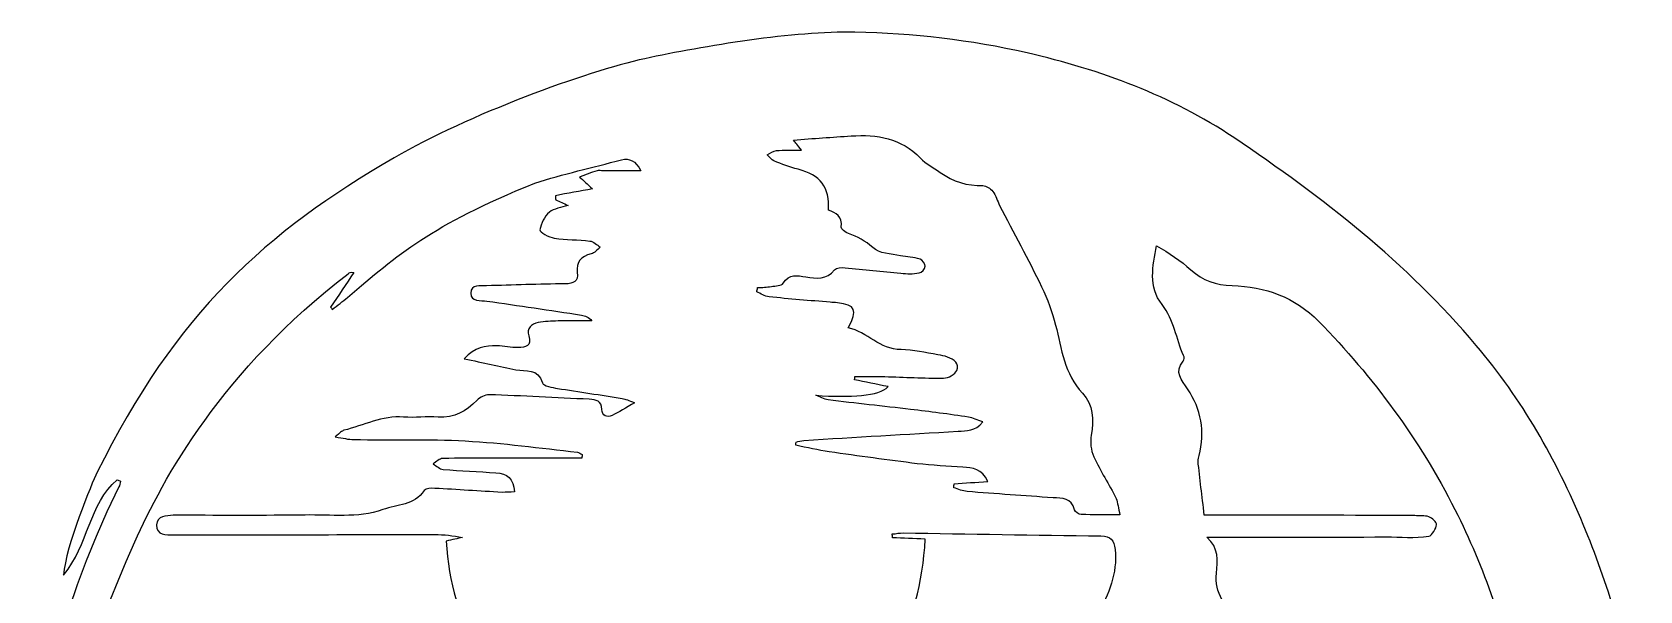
# Model space of a CAD drawing. Header units: millimetres. Extents: x 0 to 210, y -216 to -2.
# Drawn here: x 0.2 to 206.1, y -73.7 to -2.1 of the extents above; entities that cross this region are included whole.
import ezdxf

# ---------------------------------------------------------------- set-up
doc = ezdxf.new("R2010")
doc.units = ezdxf.units.MM
doc.layers.get('0').update_dxf_attribs({"linetype": 'CONTINUOUS'})

msp = doc.modelspace()

# ---------------------------------------------------------------- linework, layer by layer
for points in [[(105.61, -2.15), (97.89, -1.96), (86.27, -3.91), (78.69, -5.53)], [(127.67, -4.79), (120.43, -3.14), (113.07, -2.29), (105.61, -2.15)], [(78.69, -5.53), (71.23, -7.15), (56, -12.74), (46.59, -18.21)], [(154.14, -15.64), (146.13, -10.27), (137.08, -6.96), (127.67, -4.79)], [(97.74, -15.94), (100.28, -15.75), (102.7, -15.57), (105.13, -15.42)], [(98.77, -17.26), (98.25, -16.6), (98.03, -16.3), (97.74, -15.94)], [(105.13, -15.42), (108.44, -15.2), (111.53, -15.68), (113.99, -18.25)], [(185.18, -42.23), (176.28, -31.64), (165.47, -23.25), (154.14, -15.64)], [(46.59, -18.21), (30.19, -27.74), (18.65, -38.07), (8.53, -58.55)], [(64.61, -21.45), (68.25, -20.31), (72, -19.46), (75.71, -18.47)], [(75.71, -18.47), (76.74, -18.21), (77.48, -18.58), (78.21, -19.87)], [(94.39, -17.85), (94.8, -17.66), (95.16, -17.33), (95.57, -17.3)], [(95.24, -18.62), (94.91, -18.47), (94.69, -18.1), (94.39, -17.85)], [(95.57, -17.3), (96.52, -17.22), (97.52, -17.26), (98.77, -17.26)], [(113.99, -18.25), (114.69, -18.99), (115.65, -19.46), (116.53, -20.09)], [(72.59, -19.87), (71.82, -20.13), (71.08, -20.38), (70.34, -20.68)], [(73.14, -19.87), (72.95, -19.87), (72.77, -19.83), (72.59, -19.87)], [(78.21, -19.87), (76.34, -19.87), (74.76, -19.87), (73.14, -19.87)], [(98.33, -19.69), (97.26, -19.43), (96.23, -19.02), (95.24, -18.62)], [(102.22, -24.91), (102.44, -22.04), (101.16, -20.38), (98.33, -19.69)], [(116.53, -20.09), (118.18, -21.27), (119.98, -21.82), (122.01, -21.78)], [(40.63, -36.09), (47.11, -30.57), (51.19, -26.93), (64.61, -21.45)], [(72, -22.19), (70.38, -22.48), (68.8, -22.77), (67.26, -23.07)], [(70.34, -20.68), (70.82, -21.12), (71.34, -21.56), (72, -22.19)], [(122.01, -21.78), (122.41, -21.78), (122.96, -22.15), (123.26, -22.52)], [(123.26, -22.52), (123.66, -23.03), (123.85, -23.73), (124.14, -24.32)], [(68.87, -24.32), (67.99, -24.61), (67.07, -24.69), (66.48, -25.2)], [(67.26, -23.07), (67.26, -23.25), (67.26, -23.44), (67.29, -23.62)], [(67.29, -23.62), (67.81, -23.84), (68.29, -24.06), (68.87, -24.32)], [(124.14, -24.32), (125.94, -27.78), (127.82, -31.23), (129.51, -34.72)], [(66.48, -25.2), (65.86, -25.72), (65.38, -26.64), (65.27, -27.44)], [(103.84, -27.08), (104.06, -25.72), (103.14, -25.27), (102.22, -24.91)], [(65.27, -27.44), (65.23, -27.7), (66.41, -28.4), (67.11, -28.51)], [(67.11, -28.51), (68.62, -28.73), (70.16, -28.69), (71.67, -28.88)], [(104.8, -27.92), (104.39, -27.78), (103.81, -27.33), (103.84, -27.08)], [(107.89, -29.72), (106.93, -28.84), (105.97, -28.33), (104.8, -27.92)], [(71.82, -30.53), (70.49, -30.83), (69.9, -31.56), (70.05, -32.89)], [(71.67, -28.88), (72.15, -28.91), (72.55, -29.39), (72.99, -29.65)], [(72.99, -29.65), (72.62, -29.94), (72.26, -30.46), (71.82, -30.53)], [(111.45, -30.75), (110.24, -30.5), (108.7, -30.5), (107.89, -29.72)], [(113.95, -31.19), (113.15, -30.94), (112.26, -30.94), (111.45, -30.75)], [(144.95, -37), (143.15, -34.76), (143.77, -32.11), (144.22, -29.47)], [(144.22, -29.47), (145.87, -30.42), (147.34, -31.38), (148.63, -32.56)], [(41.44, -32.92), (40.45, -34.39), (39.46, -35.86), (38.46, -37.34)], [(40.71, -33.07), (40.85, -32.92), (41.04, -32.81), (41.44, -32.92)], [(70.05, -32.89), (70.2, -34.1), (69.54, -34.32), (68.51, -34.36)], [(99.32, -33.47), (100.68, -33.66), (101.97, -33.88), (103, -32.56)], [(103, -32.56), (103.22, -32.26), (103.88, -32.26), (104.36, -32.3)], [(104.36, -32.3), (106.75, -32.52), (109.1, -32.78), (111.49, -33)], [(113.84, -32.96), (114.17, -32.92), (114.58, -32.44), (114.62, -32.11)], [(114.62, -32.11), (114.65, -31.82), (114.25, -31.31), (113.95, -31.19)], [(148.63, -32.56), (150.17, -33.95), (151.83, -34.54), (153.92, -34.58)], [(13.39, -67.38), (16.95, -59.4), (24.6, -45.35), (40.71, -33.07)], [(58.43, -34.61), (57.66, -34.65), (56.41, -34.36), (56.41, -35.57)], [(68.51, -34.36), (65.16, -34.39), (61.81, -34.5), (58.43, -34.61)], [(93.03, -35.39), (93.07, -35.2), (93.11, -35.02), (93.14, -34.84)], [(93.14, -34.84), (93.73, -34.8), (94.32, -34.8), (94.91, -34.69)], [(94.91, -34.69), (95.42, -34.61), (96.23, -34.61), (96.41, -34.28)], [(96.41, -34.28), (97.19, -33), (98.25, -33.29), (99.32, -33.47)], [(111.49, -33), (112.26, -33.07), (113.07, -33.11), (113.84, -32.96)], [(129.51, -34.72), (130.28, -36.31), (130.87, -37.96), (131.31, -39.65)], [(153.92, -34.58), (158.15, -34.69), (161.94, -36.05), (164.99, -39.14)], [(38.68, -37.63), (39.35, -37.11), (40.01, -36.6), (40.63, -36.09)], [(56.41, -35.57), (56.45, -36.67), (57.66, -36.45), (58.47, -36.56)], [(58.47, -36.56), (62.51, -37.15), (66.56, -37.74), (70.6, -38.36)], [(94.61, -36.01), (94.06, -35.94), (93.55, -35.61), (93.03, -35.39)], [(102.44, -36.71), (99.83, -36.49), (97.22, -36.31), (94.61, -36.01)], [(103.36, -36.78), (103.07, -36.75), (102.74, -36.75), (102.44, -36.71)], [(104.76, -39.98), (106.01, -37.67), (105.68, -37.08), (103.36, -36.78)], [(147.71, -43.55), (146.72, -41.42), (146.53, -38.99), (144.95, -37)], [(38.46, -37.34), (38.54, -37.45), (38.61, -37.52), (38.68, -37.63)], [(67.59, -39.1), (66.74, -39.14), (65.86, -39.17), (65.05, -39.32)], [(71.93, -39.1), (70.49, -39.1), (69.06, -39.06), (67.59, -39.1)], [(70.6, -38.36), (71.08, -38.44), (71.52, -38.62), (71.93, -39.1)], [(63.84, -41.01), (64.24, -42.34), (63.43, -42.52), (62.48, -42.52)], [(65.05, -39.32), (64.17, -39.47), (63.54, -40.06), (63.84, -41.01)], [(111.53, -42.78), (108.81, -42.78), (107.19, -40.53), (104.76, -39.98)], [(131.31, -39.65), (132.08, -42.7), (132.41, -45.87), (134.77, -48.37)], [(164.99, -39.14), (172.01, -46.31), (177.9, -54.25), (182.46, -63.26)], [(59.75, -42.3), (58.32, -42.3), (56.89, -42.41), (55.56, -43.95)], [(62.48, -42.52), (61.56, -42.52), (60.64, -42.3), (59.75, -42.3)], [(116.23, -43.44), (114.65, -43.18), (113.07, -42.78), (111.53, -42.78)], [(198.89, -65.17), (195.44, -56.86), (191.02, -49.14), (185.18, -42.23)], [(55.56, -43.95), (58.03, -44.47), (60.12, -44.91), (62.18, -45.35)], [(117.48, -43.73), (117.08, -43.59), (116.68, -43.51), (116.23, -43.44)], [(118.66, -45.46), (119.07, -44.58), (118.26, -44.03), (117.48, -43.73)], [(148.22, -47.81), (147.49, -46.71), (146.42, -45.68), (147.67, -44.25)], [(147.67, -44.25), (147.78, -44.1), (147.82, -43.73), (147.71, -43.55)], [(62.18, -45.35), (63.47, -45.61), (65.05, -45.09), (65.6, -47.04)], [(65.6, -47.04), (65.71, -47.45), (66.85, -47.63), (67.51, -47.74)], [(105.57, -46.64), (105.57, -46.49), (105.61, -46.38), (105.61, -46.23)], [(109.87, -47.52), (108.29, -47.19), (106.93, -46.93), (105.57, -46.64)], [(105.61, -46.23), (106.89, -46.23), (108.14, -46.2), (109.43, -46.23)], [(109.43, -46.23), (111.93, -46.31), (114.43, -46.45), (116.97, -46.42)], [(116.97, -46.42), (117.56, -46.42), (118.44, -45.94), (118.66, -45.46)], [(57.22, -49.25), (55.82, -50.68), (54.31, -51.57), (52.22, -51.42)], [(58.76, -48.55), (58.25, -48.55), (57.58, -48.88), (57.22, -49.25)], [(71.59, -49.14), (67.33, -48.92), (63.03, -48.7), (58.76, -48.55)], [(67.51, -47.74), (70.27, -48.18), (73.07, -48.59), (75.82, -49.03)], [(73.21, -50.43), (73.18, -49.32), (72.48, -49.18), (71.59, -49.14)], [(75.82, -49.03), (76.23, -49.1), (76.6, -49.29), (77.4, -49.58)], [(100.61, -48.62), (105.06, -48.95), (108.7, -48.73), (109.87, -47.52)], [(102.19, -49.21), (101.64, -49.14), (101.12, -48.81), (100.61, -48.62)], [(112.74, -50.43), (109.21, -50.02), (105.68, -49.65), (102.19, -49.21)], [(134.77, -48.37), (136.13, -49.8), (136.24, -51.75), (135.87, -53.74)], [(149.69, -56.35), (150.5, -53.26), (149.95, -50.43), (148.22, -47.81)], [(47.8, -51.42), (45.08, -51.2), (42.69, -52.48), (40.16, -53.11)], [(52.22, -51.42), (50.75, -51.31), (49.27, -51.53), (47.8, -51.42)], [(74.5, -51.2), (73.84, -51.49), (73.25, -51.27), (73.21, -50.43)], [(77.4, -49.58), (76.23, -50.24), (75.42, -50.79), (74.5, -51.2)], [(120.17, -51.42), (117.7, -51.05), (115.2, -50.72), (112.74, -50.43)], [(122.01, -52.04), (121.27, -51.79), (120.72, -51.53), (120.17, -51.42)], [(40.16, -53.11), (39.9, -53.18), (39.68, -53.44), (39.05, -53.96)], [(99.06, -54.4), (105.64, -53.99), (112.23, -53.62), (118.84, -53.22)], [(118.84, -53.22), (119.87, -53.15), (121.01, -53.26), (122.01, -52.04)], [(39.05, -53.96), (40.08, -54.1), (40.74, -54.29), (41.41, -54.29)], [(41.41, -54.29), (46.19, -54.36), (50.97, -54.21), (55.71, -54.47)], [(55.71, -54.47), (60.53, -54.73), (65.31, -55.39), (70.09, -55.9)], [(98.03, -55.02), (98.03, -54.87), (98.07, -54.76), (98.07, -54.62)], [(102.33, -55.87), (100.9, -55.65), (99.47, -55.32), (98.03, -55.02)], [(98.07, -54.62), (98.4, -54.54), (98.73, -54.43), (99.06, -54.4)], [(135.87, -53.74), (135.72, -54.62), (135.83, -55.68), (136.2, -56.49)], [(52.84, -56.71), (52.4, -56.71), (52, -57.15), (51.59, -57.41)], [(51.59, -57.41), (52.03, -57.67), (52.44, -58.07), (52.88, -58.11)], [(64.76, -56.68), (60.78, -56.68), (56.81, -56.64), (52.84, -56.71)], [(70.64, -56.68), (68.69, -56.68), (66.74, -56.68), (64.76, -56.68)], [(70.09, -55.9), (70.27, -55.94), (70.45, -56.09), (70.68, -56.2)], [(70.68, -56.2), (70.68, -56.35), (70.64, -56.53), (70.64, -56.68)], [(113.59, -57.38), (109.84, -56.93), (106.09, -56.38), (102.33, -55.87)], [(119.43, -57.82), (117.48, -57.67), (115.54, -57.63), (113.59, -57.38)], [(136.2, -56.49), (137.05, -58.33), (138.15, -60.02), (139.07, -61.82)], [(149.55, -57.04), (149.51, -56.82), (149.66, -56.57), (149.69, -56.35)], [(150.36, -63.96), (150.06, -61.49), (149.77, -59.29), (149.55, -57.04)], [(8.53, -58.55), (7.94, -59.77), (4.49, -67.97), (4.27, -71.64)], [(4.27, -71.64), (7.47, -67.78), (7.5, -62.52), (11.14, -59.43)], [(11.14, -59.43), (11.29, -59.51), (11.44, -59.58), (11.55, -59.62)], [(11.55, -59.62), (11.47, -59.88), (11.51, -60.17), (11.36, -60.35)], [(52.88, -58.11), (55.12, -58.29), (57.4, -58.4), (59.64, -58.55)], [(59.64, -58.55), (61.08, -58.63), (61.92, -59.29), (62, -60.98)], [(118.33, -59.95), (119.69, -59.84), (121.09, -59.77), (122.63, -59.66)], [(122.63, -59.66), (121.86, -58.04), (120.68, -57.89), (119.43, -57.82)], [(11.36, -60.35), (-5.77, -94.62), (0.7, -123.19), (5.81, -130.33)], [(50.45, -60.83), (49.16, -62.71), (47, -62.63), (45.16, -63.26)], [(51.81, -60.54), (51.37, -60.5), (50.64, -60.54), (50.45, -60.83)], [(60.42, -61.05), (57.55, -60.91), (54.68, -60.68), (51.81, -60.54)], [(62, -60.98), (61.45, -61.02), (60.93, -61.05), (60.42, -61.05)], [(118.26, -60.46), (118.29, -60.28), (118.29, -60.1), (118.33, -59.95)], [(119.98, -60.94), (119.4, -60.91), (118.84, -60.65), (118.26, -60.46)], [(130.98, -61.75), (127.3, -61.49), (123.66, -61.24), (119.98, -60.94)], [(133.74, -63.3), (133.37, -61.71), (132.16, -61.82), (130.98, -61.75)], [(45.16, -63.26), (41.88, -64.4), (38.5, -63.88), (35.19, -63.96)], [(134.58, -63.88), (134.29, -63.88), (133.81, -63.55), (133.74, -63.3)], [(139.07, -61.82), (139.29, -62.41), (139.33, -63.11), (139.55, -63.92)], [(182.46, -63.26), (186.24, -70.72), (188.89, -78.56), (190.77, -86.64)], [(18.31, -63.99), (17.39, -64.07), (16.22, -63.99), (16.18, -65.21)], [(16.18, -65.21), (16.14, -66.6), (17.39, -66.49), (18.35, -66.49)], [(19.42, -63.99), (19.05, -63.99), (18.68, -63.99), (18.31, -63.99)], [(35.19, -63.96), (29.93, -64.03), (24.68, -63.99), (19.42, -63.99)], [(139.55, -63.92), (137.71, -63.92), (136.13, -63.96), (134.58, -63.88)], [(153.08, -63.96), (152.16, -63.96), (151.28, -63.96), (150.36, -63.96)], [(177.31, -64.03), (169.22, -63.99), (161.17, -63.96), (153.08, -63.96)], [(179.11, -64.18), (178.56, -63.99), (177.9, -64.07), (177.31, -64.03)], [(180.1, -65.21), (180.1, -64.88), (179.55, -64.32), (179.11, -64.18)], [(179.11, -66.68), (179.52, -66.6), (180.07, -65.58), (180.1, -65.21)], [(206.14, -88.67), (204.37, -80.61), (202.06, -72.78), (198.89, -65.17)], [(6, -128.27), (2.5, -108.67), (1.07, -94.84), (13.39, -67.38)], [(18.35, -66.49), (29.49, -66.49), (40.63, -66.46), (51.78, -66.46)], [(51.78, -66.46), (52.95, -66.46), (54.17, -66.57), (55.34, -66.83)], [(55.34, -66.83), (54.72, -66.97), (54.06, -67.12), (53.25, -67.3)], [(53.25, -67.3), (53.98, -77.89), (58.61, -86.31), (67.51, -91.9)], [(99.76, -92.53), (109.36, -87.05), (113.99, -78.26), (114.62, -67.05)], [(110.39, -66.38), (110.87, -66.35), (111.34, -66.24), (111.78, -66.24)], [(110.42, -66.86), (110.42, -66.71), (110.39, -66.53), (110.39, -66.38)], [(114.62, -67.05), (113.15, -66.97), (111.78, -66.94), (110.42, -66.86)], [(111.78, -66.24), (120.24, -66.38), (128.66, -66.53), (137.12, -66.64)], [(137.12, -66.64), (138.41, -66.64), (138.77, -67.16), (138.92, -68.37)], [(150.69, -66.79), (158.59, -66.79), (166.09, -66.83), (173.63, -66.75)], [(151.9, -71.38), (152.05, -69.8), (152.27, -68.19), (150.69, -66.79)], [(173.63, -66.75), (175.47, -66.75), (177.31, -66.94), (179.11, -66.68)], [(138.92, -68.37), (139.29, -71.46), (138.04, -74.03), (136.79, -76.68)], [(154.55, -77.64), (153.26, -75.76), (151.57, -73.96), (151.9, -71.38)]]:
    msp.add_open_spline(points, degree=3)

doc.saveas('drawing.dxf')
